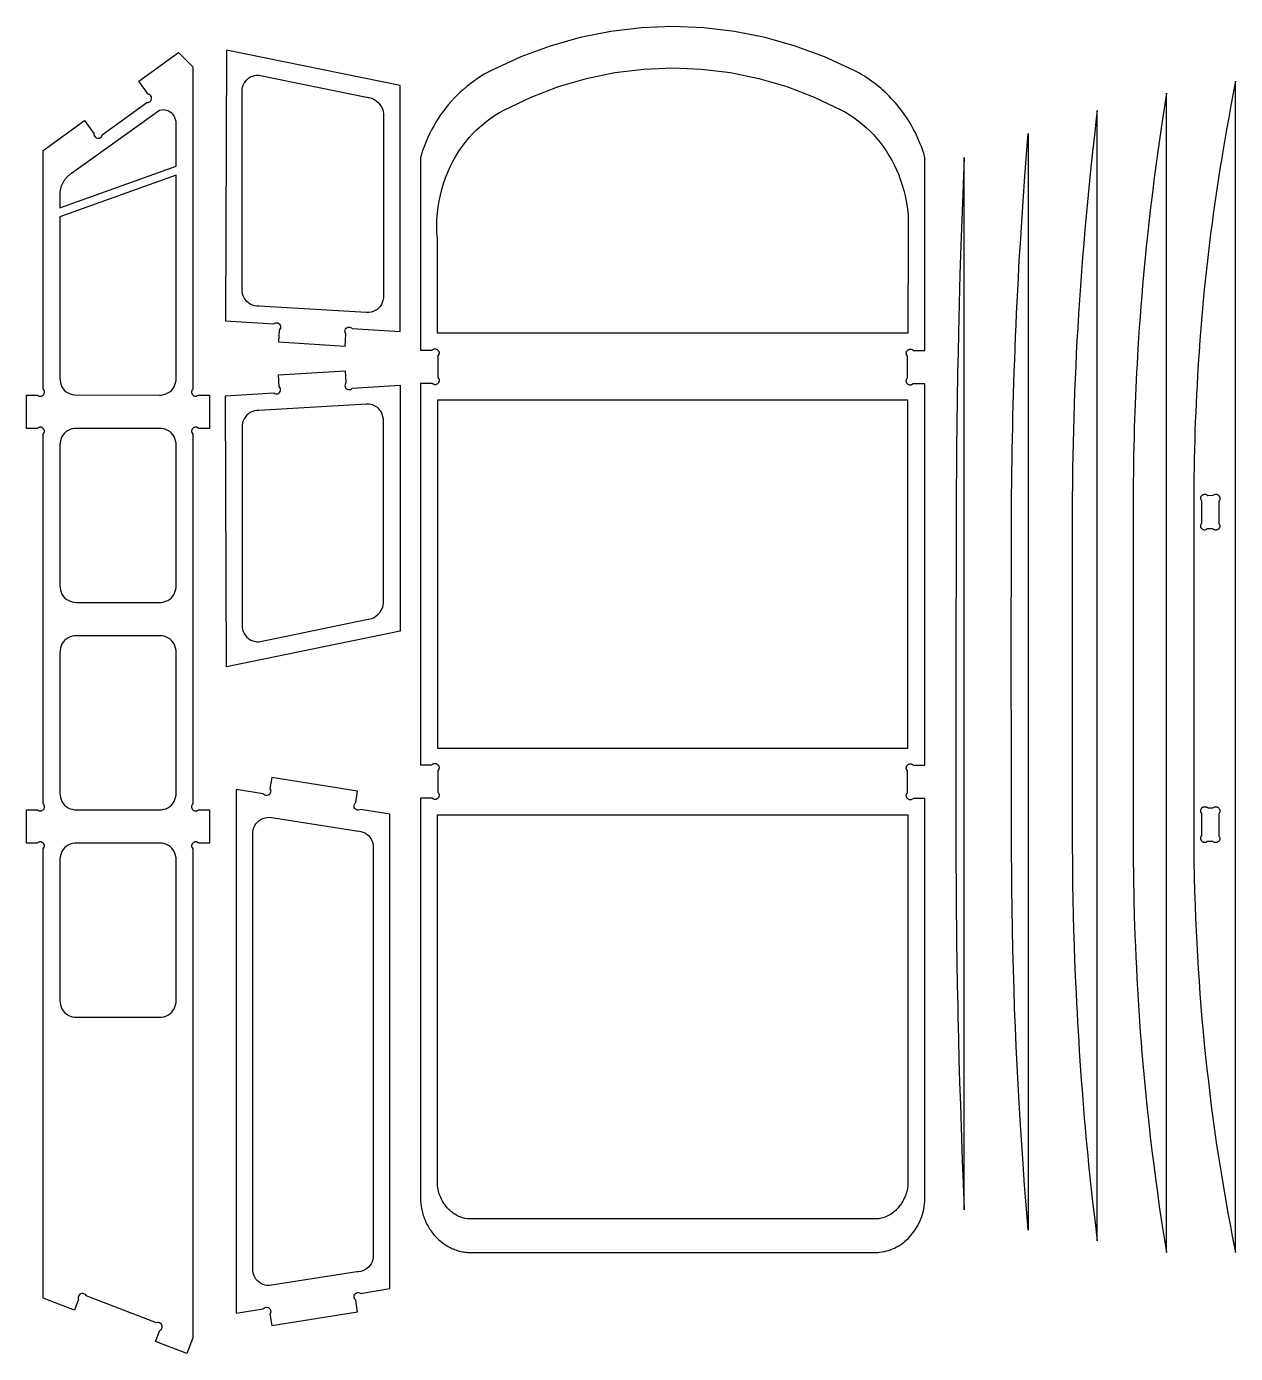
# Model space of a CAD drawing. Extents: x -690 to 337, y -358 to 474.
# Drawn here: x -501.3 to -284.8, y 229 to 466.5 of the extents above; entities that cross this region are included whole.
import ezdxf

# ---------------------------------------------------------------- set-up
doc = ezdxf.new("R2010")
doc.units = 0
doc.layers.add('SECTIONCUTEDGES', color=18, linetype='CONTINUOUS')

msp = doc.modelspace()

# ---------------------------------------------------------------- linework, layer by layer
at = {"layer": 'SECTIONCUTEDGES'}
for points in [[(-428.66, 250.66), (-428.49, 250.46), (-428.33, 250.25), (-428.15, 250.06), (-427.98, 249.86), (-427.79, 249.67), (-427.61, 249.49), (-427.42, 249.32), (-427.23, 249.15), (-427.03, 248.99), (-426.83, 248.83), (-426.62, 248.68), (-426.41, 248.53), (-426.2, 248.39), (-425.98, 248.25), (-425.76, 248.13), (-425.54, 248), (-425.31, 247.89), (-425.09, 247.78), (-424.87, 247.69), (-424.65, 247.6), (-424.42, 247.51), (-424.19, 247.44), (-423.96, 247.37), (-423.73, 247.31), (-423.49, 247.25), (-423.26, 247.2), (-423.02, 247.16), (-422.78, 247.12), (-422.54, 247.1), (-422.34, 247.08), (-348.86, 247.07), (-348.78, 247.08), (-348.55, 247.1), (-348.03, 247.17), (-347.66, 247.24), (-347.29, 247.33), (-346.93, 247.44), (-346.57, 247.56), (-346.22, 247.7), (-345.87, 247.85), (-345.53, 248.02), (-345.2, 248.2), (-344.88, 248.4), (-344.56, 248.61), (-344.2, 248.89), (-344.03, 249.02), (-343.42, 249.58), (-342.97, 250.07), (-342.55, 250.58), (-342.16, 251.12), (-341.8, 251.69), (-341.49, 252.27), (-341.21, 252.88), (-340.97, 253.5), (-340.78, 254.13), (-340.62, 254.78), (-340.51, 255.44), (-340.44, 256.1), (-340.44, 328.31), (-342.47, 328.31), (-342.51, 328.29), (-342.79, 328.14), (-342.89, 328.1), (-342.95, 328.09), (-342.99, 328.09), (-343.07, 328.09), (-343.14, 328.1), (-343.18, 328.11), (-343.26, 328.13), (-343.29, 328.15), (-343.36, 328.18), (-343.43, 328.22), (-343.49, 328.27), (-343.54, 328.32), (-343.59, 328.37), (-343.63, 328.43), (-343.66, 328.5), (-343.69, 328.56), (-343.72, 328.63), (-343.73, 328.71), (-343.74, 328.78), (-343.74, 328.85), (-343.74, 328.93), (-343.73, 329), (-343.7, 329.1), (-343.66, 329.2), (-343.63, 329.23), (-343.59, 329.3), (-343.54, 329.34), (-343.53, 329.36), (-343.53, 333.23), (-343.53, 333.26), (-343.7, 333.56), (-343.73, 333.64), (-343.74, 333.71), (-343.75, 333.79), (-343.74, 333.87), (-343.73, 333.92), (-343.72, 333.98), (-343.7, 334.03), (-343.68, 334.08), (-343.65, 334.13), (-343.62, 334.18), (-343.59, 334.22), (-343.53, 334.29), (-343.47, 334.34), (-343.4, 334.4), (-343.32, 334.44), (-343.29, 334.45), (-343.21, 334.48), (-343.13, 334.5), (-343.05, 334.51), (-343.01, 334.51), (-342.92, 334.51), (-342.88, 334.51), (-342.81, 334.49), (-342.77, 334.48), (-342.69, 334.45), (-342.62, 334.41), (-342.55, 334.37), (-342.51, 334.33), (-342.5, 334.31), (-342.47, 334.29), (-340.44, 334.29), (-340.44, 402.53), (-342.47, 402.53), (-342.5, 402.52), (-342.81, 402.35), (-342.85, 402.34), (-342.93, 402.32), (-343.03, 402.31), (-343.11, 402.32), (-343.14, 402.33), (-343.22, 402.34), (-343.29, 402.37), (-343.36, 402.41), (-343.4, 402.43), (-343.49, 402.49), (-343.53, 402.53), (-343.59, 402.6), (-343.63, 402.66), (-343.66, 402.72), (-343.69, 402.79), (-343.72, 402.86), (-343.73, 402.93), (-343.74, 403), (-343.74, 403.08), (-343.74, 403.15), (-343.72, 403.24), (-343.69, 403.35), (-343.62, 403.48), (-343.57, 403.55), (-343.53, 403.58), (-343.53, 403.59), (-343.53, 407.47), (-343.54, 407.49), (-343.7, 407.79), (-343.71, 407.81), (-343.73, 407.89), (-343.75, 407.96), (-343.75, 408.04), (-343.74, 408.1), (-343.73, 408.15), (-343.72, 408.2), (-343.7, 408.25), (-343.68, 408.31), (-343.65, 408.35), (-343.62, 408.4), (-343.59, 408.45), (-343.53, 408.52), (-343.47, 408.56), (-343.43, 408.6), (-343.36, 408.64), (-343.32, 408.66), (-343.25, 408.69), (-343.17, 408.72), (-343.09, 408.73), (-343.01, 408.74), (-342.92, 408.74), (-342.84, 408.72), (-342.77, 408.7), (-342.69, 408.68), (-342.62, 408.64), (-342.59, 408.62), (-342.51, 408.56), (-342.49, 408.53), (-342.48, 408.52), (-340.44, 408.52), (-340.44, 443.06), (-340.53, 443.53), (-340.61, 443.81), (-340.66, 443.95), (-340.79, 444.32), (-341.04, 444.99), (-341.29, 445.61), (-341.6, 446.34), (-341.92, 447.06), (-342.16, 447.56), (-342.42, 448.05), (-342.68, 448.54), (-342.95, 449.02), (-343.24, 449.49), (-343.53, 449.96), (-343.82, 450.4), (-344.12, 450.82), (-344.42, 451.25), (-344.73, 451.66), (-345.06, 452.07), (-345.39, 452.48), (-345.73, 452.87), (-346.08, 453.26), (-346.43, 453.64), (-346.79, 454.02), (-347.16, 454.38), (-347.54, 454.74), (-347.93, 455.09), (-348.32, 455.43), (-348.72, 455.76), (-349.13, 456.09), (-349.54, 456.4), (-349.96, 456.71), (-350.38, 457.01), (-350.81, 457.3), (-351.25, 457.58), (-351.69, 457.85), (-352.14, 458.12), (-352.6, 458.37), (-353.17, 458.67), (-358.36, 461.06), (-363.63, 463), (-369.01, 464.52), (-374.48, 465.61), (-380.01, 466.27), (-385.57, 466.49), (-391.13, 466.27), (-396.66, 465.61), (-402.13, 464.52), (-407.51, 463), (-412.78, 461.06), (-417.91, 458.7), (-419.3, 457.94), (-419.96, 457.54), (-420.6, 457.12), (-421.23, 456.68), (-421.84, 456.22), (-422.44, 455.74), (-423.03, 455.25), (-423.6, 454.73), (-424.15, 454.2), (-424.69, 453.66), (-425.21, 453.09), (-425.71, 452.51), (-426.2, 451.91), (-426.68, 451.29), (-427.13, 450.66), (-427.56, 450.01), (-427.98, 449.35), (-428.37, 448.68), (-428.74, 448), (-429.1, 447.3), (-429.43, 446.6), (-429.74, 445.89), (-430.02, 445.16), (-430.29, 444.43), (-430.36, 444.23), (-430.55, 443.63), (-430.68, 443.2), (-430.69, 443.13), (-430.7, 443.08), (-430.7, 408.59), (-428.67, 408.59), (-428.65, 408.6), (-428.63, 408.63), (-428.56, 408.69), (-428.52, 408.71), (-428.45, 408.74), (-428.37, 408.77), (-428.3, 408.79), (-428.22, 408.8), (-428.14, 408.81), (-428.05, 408.8), (-427.97, 408.79), (-427.89, 408.76), (-427.82, 408.73), (-427.75, 408.69), (-427.67, 408.63), (-427.62, 408.59), (-427.55, 408.51), (-427.52, 408.47), (-427.49, 408.42), (-427.47, 408.37), (-427.44, 408.32), (-427.43, 408.27), (-427.41, 408.22), (-427.4, 408.16), (-427.4, 408.11), (-427.39, 408.06), (-427.4, 407.98), (-427.42, 407.9), (-427.44, 407.86), (-427.61, 407.56), (-427.62, 407.53), (-427.62, 403.66), (-427.6, 403.64), (-427.57, 403.61), (-427.52, 403.55), (-427.5, 403.51), (-427.47, 403.45), (-427.44, 403.37), (-427.41, 403.29), (-427.4, 403.22), (-427.4, 403.15), (-427.4, 403.07), (-427.41, 403), (-427.42, 402.93), (-427.45, 402.86), (-427.48, 402.79), (-427.51, 402.73), (-427.56, 402.67), (-427.62, 402.6), (-427.66, 402.56), (-427.71, 402.52), (-427.78, 402.47), (-427.85, 402.44), (-427.92, 402.41), (-428, 402.39), (-428.07, 402.38), (-428.15, 402.38), (-428.21, 402.39), (-428.32, 402.41), (-428.34, 402.42), (-428.63, 402.58), (-428.68, 402.6), (-430.7, 402.6), (-430.7, 334.36), (-428.67, 334.36), (-428.65, 334.38), (-428.63, 334.4), (-428.56, 334.46), (-428.49, 334.5), (-428.41, 334.53), (-428.34, 334.56), (-428.26, 334.57), (-428.18, 334.58), (-428.09, 334.58), (-428.05, 334.58), (-427.97, 334.56), (-427.89, 334.54), (-427.86, 334.52), (-427.78, 334.48), (-427.71, 334.44), (-427.67, 334.41), (-427.62, 334.36), (-427.55, 334.29), (-427.52, 334.24), (-427.49, 334.2), (-427.47, 334.15), (-427.44, 334.1), (-427.43, 334.05), (-427.41, 333.99), (-427.4, 333.94), (-427.4, 333.88), (-427.4, 333.81), (-427.4, 333.78), (-427.41, 333.7), (-427.43, 333.66), (-427.47, 333.59), (-427.57, 333.41), (-427.61, 333.33), (-427.61, 333.31), (-427.62, 329.43), (-427.61, 329.42), (-427.59, 329.4), (-427.52, 329.33), (-427.46, 329.21), (-427.44, 329.17), (-427.41, 329.07), (-427.4, 328.99), (-427.4, 328.92), (-427.4, 328.85), (-427.41, 328.77), (-427.42, 328.7), (-427.45, 328.63), (-427.48, 328.57), (-427.51, 328.5), (-427.56, 328.44), (-427.62, 328.38), (-427.66, 328.34), (-427.71, 328.29), (-427.78, 328.25), (-427.81, 328.23), (-427.88, 328.2), (-427.92, 328.19), (-428, 328.17), (-428.04, 328.16), (-428.11, 328.16), (-428.15, 328.16), (-428.24, 328.16), (-428.32, 328.19), (-428.39, 328.22), (-428.64, 328.36), (-428.67, 328.37), (-430.7, 328.38), (-430.7, 256.1), (-430.69, 256.01), (-430.67, 255.78), (-430.61, 255.34), (-430.56, 254.98), (-430.5, 254.72), (-430.45, 254.46), (-430.38, 254.2), (-430.31, 253.95), (-430.23, 253.69), (-430.15, 253.44), (-430.06, 253.19), (-429.96, 252.95), (-429.86, 252.7), (-429.75, 252.46), (-429.63, 252.22), (-429.51, 251.99), (-429.38, 251.76), (-429.25, 251.53), (-429.11, 251.31), (-428.96, 251.09), (-428.81, 250.88)], [(-492.01, 238.88), (-491.95, 238.69), (-492.7, 236.74), (-498.28, 238.89), (-498.28, 319.27), (-498.27, 319.31), (-498.11, 319.6), (-498.09, 319.65), (-498.07, 319.72), (-498.06, 319.8), (-498.07, 319.9), (-498.08, 319.96), (-498.09, 320.01), (-498.11, 320.06), (-498.13, 320.11), (-498.16, 320.16), (-498.19, 320.21), (-498.22, 320.26), (-498.26, 320.3), (-498.29, 320.34), (-498.34, 320.37), (-498.41, 320.43), (-498.49, 320.47), (-498.52, 320.49), (-498.6, 320.52), (-498.68, 320.54), (-498.76, 320.55), (-498.8, 320.55), (-498.88, 320.55), (-498.92, 320.54), (-499, 320.52), (-499.04, 320.51), (-499.12, 320.48), (-499.19, 320.45), (-499.26, 320.4), (-499.3, 320.37), (-499.32, 320.34), (-499.34, 320.33), (-501.28, 320.33), (-501.28, 326.31), (-499.34, 326.31), (-499.31, 326.3), (-499.02, 326.14), (-498.94, 326.11), (-498.9, 326.1), (-498.82, 326.09), (-498.74, 326.1), (-498.66, 326.11), (-498.59, 326.13), (-498.52, 326.15), (-498.45, 326.19), (-498.41, 326.21), (-498.32, 326.27), (-498.28, 326.31), (-498.22, 326.38), (-498.18, 326.44), (-498.14, 326.5), (-498.12, 326.57), (-498.09, 326.64), (-498.08, 326.71), (-498.07, 326.79), (-498.06, 326.86), (-498.07, 326.93), (-498.1, 327.07), (-498.11, 327.11), (-498.14, 327.18), (-498.17, 327.24), (-498.2, 327.28), (-498.24, 327.33), (-498.27, 327.35), (-498.28, 327.37), (-498.28, 393.5), (-498.27, 393.53), (-498.12, 393.8), (-498.09, 393.87), (-498.08, 393.9), (-498.07, 393.97), (-498.06, 394.02), (-498.07, 394.13), (-498.08, 394.18), (-498.09, 394.24), (-498.11, 394.29), (-498.13, 394.34), (-498.16, 394.39), (-498.19, 394.44), (-498.22, 394.48), (-498.28, 394.55), (-498.34, 394.6), (-498.38, 394.63), (-498.45, 394.68), (-498.49, 394.7), (-498.56, 394.73), (-498.64, 394.75), (-498.72, 394.77), (-498.8, 394.77), (-498.88, 394.77), (-498.92, 394.77), (-499, 394.75), (-499.08, 394.73), (-499.12, 394.71), (-499.19, 394.67), (-499.22, 394.65), (-499.3, 394.59), (-499.32, 394.57), (-499.33, 394.56), (-501.28, 394.55), (-501.28, 400.54), (-499.34, 400.54), (-499.3, 400.53), (-499, 400.36), (-498.94, 400.34), (-498.88, 400.33), (-498.84, 400.32), (-498.74, 400.32), (-498.66, 400.33), (-498.59, 400.35), (-498.52, 400.38), (-498.48, 400.39), (-498.41, 400.43), (-498.32, 400.5), (-498.28, 400.54), (-498.22, 400.61), (-498.18, 400.67), (-498.14, 400.73), (-498.11, 400.8), (-498.09, 400.87), (-498.08, 400.94), (-498.07, 401.01), (-498.06, 401.08), (-498.07, 401.16), (-498.08, 401.23), (-498.14, 401.39), (-498.17, 401.47), (-498.21, 401.52), (-498.27, 401.57), (-498.28, 401.59), (-498.28, 444.3), (-490.87, 449.67), (-489.2, 447.36), (-489.2, 447.16), (-489.16, 446.97), (-489.06, 446.8), (-488.93, 446.66), (-488.76, 446.56), (-488.58, 446.5), (-488.38, 446.5), (-488.19, 446.54), (-488.02, 446.64), (-487.88, 446.77), (-487.77, 446.94), (-487.72, 447.12), (-479.74, 452.91), (-479.54, 452.9), (-479.35, 452.95), (-479.18, 453.04), (-479.04, 453.18), (-478.93, 453.34), (-478.88, 453.53), (-478.87, 453.73), (-478.92, 453.92), (-479.01, 454.09), (-479.14, 454.23), (-479.31, 454.33), (-479.5, 454.39), (-481.18, 456.71), (-474.08, 461.86), (-471.51, 459.29), (-471.51, 401.6), (-471.52, 401.58), (-471.55, 401.55), (-471.58, 401.51), (-471.62, 401.45), (-471.67, 401.35), (-471.7, 401.25), (-471.72, 401.16), (-471.72, 401.08), (-471.72, 401.01), (-471.71, 400.94), (-471.7, 400.87), (-471.67, 400.8), (-471.64, 400.73), (-471.61, 400.67), (-471.57, 400.61), (-471.52, 400.55), (-471.47, 400.5), (-471.38, 400.43), (-471.31, 400.39), (-471.24, 400.36), (-471.16, 400.34), (-471.12, 400.33), (-471.05, 400.32), (-470.97, 400.32), (-470.91, 400.33), (-470.83, 400.34), (-470.75, 400.38), (-470.49, 400.52), (-470.46, 400.53), (-468.51, 400.54), (-468.51, 394.55), (-470.46, 394.56), (-470.48, 394.57), (-470.5, 394.6), (-470.57, 394.65), (-470.6, 394.67), (-470.67, 394.71), (-470.75, 394.74), (-470.79, 394.75), (-470.86, 394.77), (-470.94, 394.77), (-470.99, 394.77), (-471.07, 394.77), (-471.11, 394.76), (-471.19, 394.74), (-471.27, 394.71), (-471.3, 394.7), (-471.38, 394.66), (-471.45, 394.6), (-471.51, 394.55), (-471.57, 394.48), (-471.6, 394.44), (-471.63, 394.39), (-471.66, 394.34), (-471.68, 394.29), (-471.69, 394.24), (-471.71, 394.18), (-471.72, 394.13), (-471.73, 394.05), (-471.72, 393.97), (-471.72, 393.95), (-471.7, 393.87), (-471.67, 393.8), (-471.51, 393.52), (-471.51, 393.5), (-471.51, 327.37), (-471.51, 327.36), (-471.58, 327.29), (-471.62, 327.22), (-471.64, 327.18), (-471.7, 327.05), (-471.72, 326.93), (-471.72, 326.86), (-471.72, 326.79), (-471.71, 326.71), (-471.7, 326.64), (-471.67, 326.57), (-471.64, 326.5), (-471.61, 326.44), (-471.57, 326.38), (-471.51, 326.31), (-471.47, 326.27), (-471.41, 326.23), (-471.34, 326.19), (-471.27, 326.15), (-471.24, 326.14), (-471.16, 326.12), (-471.09, 326.1), (-471.01, 326.09), (-470.91, 326.1), (-470.85, 326.11), (-470.77, 326.14), (-470.49, 326.3), (-470.47, 326.31), (-468.51, 326.31), (-468.51, 320.33), (-470.45, 320.33), (-470.47, 320.34), (-470.5, 320.38), (-470.57, 320.43), (-470.64, 320.47), (-470.71, 320.5), (-470.79, 320.52), (-470.86, 320.54), (-470.94, 320.55), (-470.99, 320.55), (-471.07, 320.54), (-471.11, 320.54), (-471.19, 320.52), (-471.27, 320.49), (-471.34, 320.45), (-471.41, 320.41), (-471.45, 320.37), (-471.51, 320.33), (-471.57, 320.26), (-471.6, 320.21), (-471.63, 320.16), (-471.66, 320.11), (-471.68, 320.06), (-471.7, 320.01), (-471.71, 319.96), (-471.72, 319.9), (-471.73, 319.8), (-471.72, 319.75), (-471.71, 319.7), (-471.69, 319.62), (-471.52, 319.3), (-471.51, 319.28), (-471.51, 231.78), (-472.58, 228.99), (-478.16, 231.14), (-477.41, 233.09), (-477.25, 233.19), (-477.11, 233.33), (-477.02, 233.5), (-476.97, 233.69), (-476.98, 233.89), (-477.03, 234.08), (-477.13, 234.24), (-477.28, 234.38), (-477.45, 234.47), (-477.64, 234.52), (-477.83, 234.51), (-478.02, 234.46), (-490.58, 239.3), (-490.68, 239.46), (-490.83, 239.6), (-491, 239.69), (-491.19, 239.74), (-491.38, 239.73), (-491.57, 239.68), (-491.74, 239.58), (-491.87, 239.43), (-491.97, 239.26), (-492.01, 239.07)], [(-465.65, 413.8), (-457.02, 413.28), (-456.86, 413.39), (-456.67, 413.46), (-456.48, 413.47), (-456.29, 413.43), (-456.11, 413.35), (-455.96, 413.22), (-455.85, 413.06), (-455.79, 412.87), (-455.77, 412.68), (-455.81, 412.49), (-455.9, 412.31), (-456.03, 412.16), (-456.15, 410.03), (-444.2, 409.31), (-444.07, 411.44), (-444.18, 411.61), (-444.24, 411.79), (-444.26, 411.99), (-444.22, 412.18), (-444.14, 412.35), (-444.01, 412.5), (-443.85, 412.61), (-443.66, 412.67), (-443.47, 412.69), (-443.27, 412.65), (-443.1, 412.57), (-442.95, 412.44), (-434.39, 411.92), (-434.39, 455.93), (-465.45, 462.29)], [(-427.7, 411.58), (-427.7, 428.32), (-427.71, 428.54), (-427.72, 428.97), (-427.78, 429.83), (-427.8, 430.26), (-427.8, 430.8), (-427.78, 431.83), (-427.69, 433.07), (-427.56, 434.15), (-427.39, 435.22), (-427.17, 436.28), (-426.9, 437.33), (-426.59, 438.37), (-426.24, 439.39), (-425.84, 440.4), (-425.4, 441.39), (-424.91, 442.36), (-424.38, 443.31), (-423.85, 444.17), (-423.28, 445.01), (-422.67, 445.82), (-422.02, 446.6), (-421.34, 447.34), (-420.63, 448.06), (-419.88, 448.74), (-419.1, 449.39), (-418.29, 450), (-417.45, 450.57), (-416.59, 451.1), (-415.7, 451.59), (-410.92, 453.86), (-406.02, 455.73), (-401, 457.2), (-395.9, 458.25), (-390.75, 458.88), (-385.57, 459.09), (-380.39, 458.88), (-375.24, 458.25), (-370.14, 457.2), (-365.13, 455.73), (-360.22, 453.86), (-355.44, 451.59), (-354.63, 451.14), (-353.85, 450.67), (-353.08, 450.16), (-352.34, 449.62), (-351.62, 449.04), (-350.93, 448.44), (-350.26, 447.81), (-349.62, 447.15), (-349.01, 446.46), (-348.43, 445.75), (-347.88, 445.02), (-347.36, 444.26), (-346.84, 443.43), (-346.35, 442.58), (-345.9, 441.71), (-345.48, 440.82), (-345.1, 439.92), (-344.76, 439.01), (-344.45, 438.08), (-344.18, 437.14), (-343.94, 436.19), (-343.75, 435.23), (-343.59, 434.26), (-343.52, 433.74), (-343.47, 433.29), (-343.43, 432.85), (-343.41, 432.5), (-343.39, 432.01), (-343.38, 431.18), (-343.43, 428.95), (-343.44, 411.58)], [(-462.3, 417.91), (-462.47, 418.27), (-462.59, 418.64), (-462.65, 419.04), (-462.66, 454.88), (-462.65, 455.21), (-462.59, 455.61), (-462.47, 455.99), (-462.3, 456.35), (-462.09, 456.68), (-461.83, 456.98), (-461.53, 457.24), (-461.2, 457.46), (-460.84, 457.63), (-460.46, 457.74), (-460.07, 457.81), (-459.67, 457.81), (-440.37, 453.86), (-440.27, 453.84), (-440.03, 453.81), (-439.94, 453.79), (-439.47, 453.65), (-439.05, 453.46), (-438.66, 453.21), (-438.32, 452.91), (-438.01, 452.56), (-437.76, 452.18), (-437.56, 451.76), (-437.42, 451.32), (-437.34, 450.87), (-437.33, 450.41), (-437.33, 450.33), (-437.37, 450.02), (-437.38, 418.1), (-437.38, 417.92), (-437.45, 417.48), (-437.57, 417.1), (-437.74, 416.75), (-437.95, 416.41), (-438.21, 416.12), (-438.51, 415.86), (-438.84, 415.64), (-439.2, 415.47), (-439.58, 415.35), (-439.97, 415.29), (-440.37, 415.28), (-459.67, 416.44), (-460.02, 416.45), (-460.46, 416.52), (-460.84, 416.63), (-461.2, 416.8), (-461.53, 417.02), (-461.83, 417.28), (-462.09, 417.58)], [(-284.79, 247.07), (-284.79, 456.7), (-285.2, 454.54), (-285.6, 452.38), (-285.99, 450.22), (-286.38, 448.06), (-286.75, 445.9), (-287.12, 443.74), (-287.32, 442.55), (-287.51, 441.35), (-287.71, 440.16), (-287.89, 438.97), (-288.08, 437.77), (-288.25, 436.57), (-288.43, 435.38), (-288.6, 434.18), (-288.77, 432.99), (-288.93, 431.79), (-289.09, 430.59), (-289.24, 429.39), (-289.51, 427.28), (-289.76, 425.17), (-290, 423.06), (-290.22, 420.95), (-290.43, 418.84), (-290.64, 416.72), (-290.83, 414.6), (-291, 412.49), (-291.17, 410.37), (-291.32, 408.25), (-291.46, 406.13), (-291.59, 404.01), (-291.68, 402.36), (-291.76, 400.71), (-291.84, 399.05), (-291.91, 397.4), (-291.98, 395.75), (-292.04, 394.09), (-292.09, 392.44), (-292.13, 390.79), (-292.17, 389.13), (-292.2, 387.48), (-292.23, 385.83), (-292.26, 382.57), (-292.26, 320.32), (-292.23, 317.75), (-292.23, 317.1), (-292.17, 314.24), (-292.11, 311.71), (-292.03, 309.17), (-291.94, 306.91), (-291.84, 304.65), (-291.73, 302.39), (-291.61, 300.12), (-291.47, 297.86), (-291.32, 295.6), (-291.15, 293.34), (-290.98, 291.09), (-290.79, 288.83), (-290.58, 286.57), (-290.37, 284.32), (-290.14, 282.07), (-289.9, 279.87), (-289.65, 277.68), (-289.39, 275.49), (-289.12, 273.31), (-288.83, 271.12), (-288.53, 268.94), (-288.22, 266.75), (-287.89, 264.57), (-287.55, 262.39), (-287.2, 260.22), (-286.83, 258.04), (-286.15, 254.16), (-285.7, 251.78), (-285.36, 249.99)], [(-297.16, 247.07), (-297.16, 454.59), (-297.64, 451.46), (-298.1, 448.32), (-298.4, 446.23), (-298.69, 444.13), (-299.1, 441.16), (-299.33, 439.39), (-299.66, 436.73), (-299.99, 434.08), (-300.29, 431.42), (-300.5, 429.54), (-300.7, 427.67), (-300.89, 425.79), (-301.07, 423.91), (-301.25, 422.03), (-301.42, 420.15), (-301.58, 418.27), (-301.73, 416.39), (-301.87, 414.51), (-302.01, 412.63), (-302.13, 410.74), (-302.25, 408.86), (-302.34, 407.45), (-302.42, 406.04), (-302.49, 404.62), (-302.57, 403.21), (-302.63, 401.8), (-302.7, 400.39), (-302.76, 398.97), (-302.81, 397.56), (-302.86, 396.15), (-302.91, 394.73), (-302.95, 393.32), (-303.01, 390.95), (-303.03, 389.98), (-303.08, 387.1), (-303.12, 384.49), (-303.14, 382.03), (-303.14, 381.21), (-303.14, 319.91), (-303.13, 317.95), (-303.08, 314.05), (-303, 310.57), (-302.91, 307.09), (-302.86, 305.7), (-302.79, 303.78), (-302.72, 301.87), (-302.63, 299.96), (-302.54, 298.04), (-302.44, 296.13), (-302.33, 294.22), (-302.22, 292.31), (-302.1, 290.4), (-301.97, 288.48), (-301.83, 286.57), (-301.68, 284.66), (-301.53, 282.76), (-301.32, 280.25), (-301.09, 277.75), (-300.85, 275.25), (-300.6, 272.75), (-300.33, 270.25), (-300.05, 267.76), (-299.75, 265.26), (-299.44, 262.77), (-299.12, 260.28), (-298.78, 257.79), (-298.43, 255.3), (-297.92, 251.86), (-297.69, 250.42)], [(-495.29, 434.02), (-474.5, 441.47), (-474.5, 449.36), (-474.5, 449.49), (-474.57, 449.86), (-474.69, 450.18), (-474.85, 450.47), (-475.04, 450.74), (-475.28, 450.99), (-475.55, 451.19), (-475.84, 451.35), (-476.16, 451.47), (-476.48, 451.55), (-476.82, 451.58), (-477.16, 451.55), (-477.49, 451.48), (-493.23, 440.2), (-493.44, 440.05), (-493.59, 439.94), (-493.7, 439.85), (-493.81, 439.76), (-493.91, 439.66), (-494.02, 439.56), (-494.11, 439.46), (-494.21, 439.35), (-494.3, 439.25), (-494.39, 439.13), (-494.47, 439.02), (-494.55, 438.9), (-494.63, 438.78), (-494.7, 438.66), (-494.77, 438.54), (-494.84, 438.41), (-494.9, 438.28), (-494.96, 438.15), (-495.01, 438.02), (-495.06, 437.89), (-495.11, 437.75), (-495.15, 437.62), (-495.18, 437.48), (-495.21, 437.34), (-495.24, 437.2), (-495.27, 437), (-495.29, 436.9)], [(-309.53, 249.12), (-309.53, 451.46), (-309.71, 449.98), (-310.05, 447.02), (-310.38, 444.06), (-310.67, 441.34), (-310.93, 438.85), (-311.17, 436.36), (-311.41, 433.87), (-311.64, 431.38), (-311.75, 430.14), (-311.96, 427.64), (-312.17, 425.13), (-312.36, 422.62), (-312.55, 420.1), (-312.72, 417.59), (-312.89, 415.07), (-313.04, 412.56), (-313.17, 410.27), (-313.29, 407.99), (-313.4, 405.7), (-313.5, 403.41), (-313.59, 401.12), (-313.68, 398.84), (-313.75, 396.55), (-313.82, 394.26), (-313.87, 391.97), (-313.92, 389.68), (-313.96, 387.39), (-313.99, 384.65), (-314.01, 381.97), (-314.02, 379.91), (-314.02, 320.13), (-314, 316.55), (-313.95, 312.98), (-313.9, 310.18), (-313.84, 307.45), (-313.77, 304.73), (-313.68, 302), (-313.59, 299.27), (-313.48, 296.55), (-313.34, 293.45), (-313.25, 291.72), (-313.16, 289.99), (-313.07, 288.26), (-312.97, 286.53), (-312.87, 284.8), (-312.76, 283.07), (-312.64, 281.35), (-312.52, 279.62), (-312.4, 277.89), (-312.27, 276.16), (-312.13, 274.43), (-312, 272.77), (-311.86, 271.1), (-311.71, 269.44), (-311.56, 267.77), (-311.41, 266.11), (-311.25, 264.44), (-311.08, 262.78), (-310.91, 261.12), (-310.74, 259.45), (-310.56, 257.79), (-310.37, 256.13), (-309.94, 252.46)], [(-322.77, 261.94), (-322.82, 262.99), (-322.94, 264.71), (-323.17, 268.15), (-323.35, 270.82), (-323.53, 273.89), (-323.72, 277.13), (-323.9, 280.53), (-324.06, 283.93), (-324.21, 287.33), (-324.34, 290.74), (-324.45, 294.14), (-324.56, 297.66), (-324.65, 301.31), (-324.73, 304.95), (-324.79, 308.6), (-324.83, 312.24), (-324.86, 315.89), (-324.87, 317.71), (-324.91, 335.52), (-324.93, 352.85), (-324.9, 375.85), (-324.9, 378.32), (-324.88, 380.79), (-324.87, 382.79), (-324.85, 384.78), (-324.83, 386.78), (-324.8, 388.78), (-324.77, 390.78), (-324.73, 392.78), (-324.68, 394.78), (-324.64, 396.78), (-324.58, 398.77), (-324.53, 400.77), (-324.47, 402.77), (-324.4, 404.77), (-324.32, 406.85), (-324.24, 408.92), (-324.16, 411), (-324.07, 413.07), (-323.98, 415.15), (-323.88, 417.23), (-323.78, 419.3), (-323.67, 421.38), (-323.56, 423.45), (-323.44, 425.52), (-323.31, 427.6), (-323.13, 430.59), (-322.83, 435.15), (-322.5, 439.7), (-322.09, 445.12), (-321.91, 447.37), (-321.91, 251.06), (-322.1, 253.42), (-322.33, 256.25), (-322.55, 259.09)], [(-333.72, 263.51), (-333.56, 259.5), (-333.36, 254.69), (-333.36, 443.06), (-333.63, 436.46), (-333.8, 431.9), (-333.96, 427.33), (-334.12, 422.09), (-334.27, 416.85), (-334.39, 411.6), (-334.47, 408.11), (-334.54, 404.61), (-334.63, 399.36), (-334.68, 395.87), (-334.74, 390.62), (-334.77, 387.12), (-334.79, 384.06), (-334.81, 380.11), (-334.86, 348.18), (-334.85, 318.87), (-334.84, 316.28), (-334.83, 313.69), (-334.81, 311.1), (-334.79, 308.51), (-334.75, 304.63), (-334.72, 302.7), (-334.67, 298.85), (-334.6, 295), (-334.53, 291.15), (-334.49, 289.23), (-334.4, 285.38), (-334.3, 281.53), (-334.19, 277.52), (-334.06, 273.52), (-333.93, 269.51), (-333.86, 267.51)], [(-495.1, 402.36), (-494.93, 402), (-494.71, 401.67), (-494.45, 401.37), (-494.16, 401.11), (-493.82, 400.9), (-493.47, 400.73), (-493.09, 400.61), (-492.69, 400.55), (-477.49, 400.54), (-477.15, 400.54), (-476.7, 400.61), (-476.32, 400.73), (-475.96, 400.9), (-475.63, 401.11), (-475.33, 401.37), (-475.07, 401.67), (-474.86, 402), (-474.69, 402.36), (-474.57, 402.74), (-474.51, 403.13), (-474.5, 403.53), (-474.5, 439.88), (-495.29, 432.43), (-495.29, 403.47), (-495.28, 403.18), (-495.22, 402.74)], [(-465.45, 351.91), (-465.65, 400.4), (-457.02, 400.91), (-456.86, 400.81), (-456.67, 400.74), (-456.48, 400.73), (-456.29, 400.76), (-456.11, 400.85), (-455.96, 400.98), (-455.85, 401.14), (-455.79, 401.33), (-455.77, 401.52), (-455.81, 401.71), (-455.9, 401.89), (-456.03, 402.04), (-456.15, 404.17), (-444.2, 404.88), (-444.07, 402.76), (-444.18, 402.59), (-444.24, 402.41), (-444.26, 402.21), (-444.22, 402.02), (-444.14, 401.85), (-444.01, 401.7), (-443.85, 401.59), (-443.66, 401.53), (-443.47, 401.51), (-443.27, 401.55), (-443.1, 401.63), (-442.95, 401.76), (-434.39, 402.28), (-434.39, 358.27)], [(-427.7, 337.35), (-343.44, 337.35), (-343.44, 399.61), (-427.7, 399.61)], [(-462.3, 357.85), (-462.09, 357.52), (-461.83, 357.22), (-461.53, 356.96), (-461.2, 356.74), (-460.84, 356.57), (-460.46, 356.46), (-460.07, 356.39), (-459.67, 356.39), (-440.37, 360.34), (-439.99, 360.4), (-439.47, 360.55), (-439.05, 360.74), (-438.66, 360.99), (-438.32, 361.29), (-438.01, 361.64), (-437.76, 362.02), (-437.56, 362.44), (-437.42, 362.88), (-437.34, 363.33), (-437.33, 363.79), (-437.34, 363.89), (-437.38, 364.25), (-437.38, 395.93), (-437.38, 396.27), (-437.45, 396.72), (-437.57, 397.1), (-437.74, 397.45), (-437.95, 397.79), (-438.21, 398.08), (-438.51, 398.34), (-438.84, 398.56), (-439.2, 398.73), (-439.58, 398.85), (-439.97, 398.91), (-440.37, 398.92), (-459.69, 397.76), (-459.99, 397.75), (-460.46, 397.68), (-460.84, 397.57), (-461.2, 397.4), (-461.53, 397.18), (-461.83, 396.92), (-462.09, 396.62), (-462.3, 396.29), (-462.47, 395.93), (-462.59, 395.56), (-462.65, 395.16), (-462.66, 395.05), (-462.66, 359.32), (-462.65, 358.99), (-462.59, 358.59), (-462.47, 358.21)], [(-495.22, 365.63), (-495.1, 365.25), (-494.93, 364.89), (-494.71, 364.56), (-494.45, 364.26), (-494.16, 364), (-493.82, 363.79), (-493.47, 363.62), (-493.09, 363.5), (-492.7, 363.44), (-492.3, 363.43), (-477.49, 363.43), (-477.14, 363.43), (-476.7, 363.5), (-476.32, 363.62), (-475.96, 363.78), (-475.63, 364), (-475.33, 364.26), (-475.07, 364.56), (-474.86, 364.89), (-474.69, 365.25), (-474.57, 365.63), (-474.51, 366.02), (-474.5, 391.57), (-474.5, 391.92), (-474.57, 392.35), (-474.69, 392.73), (-474.86, 393.09), (-475.07, 393.42), (-475.33, 393.72), (-475.63, 393.98), (-475.96, 394.2), (-476.32, 394.36), (-476.7, 394.48), (-477.09, 394.55), (-477.26, 394.55), (-492.3, 394.55), (-492.7, 394.54), (-493.09, 394.48), (-493.47, 394.36), (-493.82, 394.19), (-494.16, 393.98), (-494.45, 393.72), (-494.71, 393.42), (-494.93, 393.09), (-495.1, 392.73), (-495.22, 392.35), (-495.28, 391.96), (-495.29, 391.59), (-495.29, 366.41), (-495.28, 366.07)], [(-290.92, 376.74), (-290.95, 376.79), (-290.97, 376.85), (-290.99, 376.9), (-291, 376.96), (-291.01, 377.01), (-291.02, 377.07), (-291.02, 377.17), (-291.01, 377.25), (-290.99, 377.33), (-290.96, 377.41), (-290.92, 377.49), (-290.87, 377.56), (-290.8, 377.63), (-290.8, 377.64), (-290.81, 381.56), (-290.97, 381.88), (-291, 381.94), (-291.01, 382.01), (-291.01, 382.08), (-291.01, 382.15), (-291, 382.22), (-290.98, 382.29), (-290.95, 382.35), (-290.92, 382.42), (-290.88, 382.48), (-290.84, 382.53), (-290.79, 382.58), (-290.73, 382.63), (-290.67, 382.67), (-290.61, 382.71), (-290.55, 382.74), (-290.48, 382.76), (-290.38, 382.78), (-290.27, 382.79), (-290.16, 382.78), (-290.05, 382.76), (-289.91, 382.7), (-289.74, 382.57), (-288.82, 382.59), (-288.5, 382.75), (-288.43, 382.77), (-288.36, 382.79), (-288.29, 382.79), (-288.23, 382.79), (-288.16, 382.77), (-288.09, 382.75), (-288.02, 382.73), (-287.96, 382.69), (-287.9, 382.66), (-287.85, 382.61), (-287.79, 382.56), (-287.75, 382.51), (-287.71, 382.45), (-287.67, 382.39), (-287.64, 382.32), (-287.62, 382.26), (-287.59, 382.15), (-287.59, 382.04), (-287.59, 381.93), (-287.62, 381.82), (-287.67, 381.69), (-287.8, 381.51), (-287.79, 377.6), (-287.63, 377.31), (-287.6, 377.24), (-287.59, 377.16), (-287.58, 377.09), (-287.59, 377.01), (-287.6, 376.95), (-287.61, 376.9), (-287.63, 376.85), (-287.65, 376.8), (-287.68, 376.75), (-287.71, 376.7), (-287.74, 376.65), (-287.78, 376.61), (-287.82, 376.57), (-287.86, 376.54), (-287.93, 376.48), (-288.01, 376.44), (-288.08, 376.41), (-288.16, 376.38), (-288.24, 376.37), (-288.32, 376.36), (-288.37, 376.36), (-288.45, 376.37), (-288.52, 376.39), (-288.6, 376.41), (-288.67, 376.44), (-288.74, 376.48), (-288.86, 376.58), (-289.78, 376.57), (-290.09, 376.41), (-290.17, 376.38), (-290.26, 376.37), (-290.34, 376.37), (-290.37, 376.37), (-290.47, 376.39), (-290.56, 376.42), (-290.65, 376.47), (-290.73, 376.53), (-290.78, 376.56), (-290.82, 376.6), (-290.85, 376.65), (-290.89, 376.69)], [(-494.93, 327.78), (-494.71, 327.45), (-494.46, 327.15), (-494.16, 326.89), (-493.82, 326.67), (-493.47, 326.5), (-493.09, 326.39), (-492.7, 326.32), (-492.58, 326.32), (-477.49, 326.31), (-477.12, 326.32), (-476.7, 326.39), (-476.32, 326.5), (-475.96, 326.67), (-475.63, 326.89), (-475.33, 327.15), (-475.07, 327.45), (-474.86, 327.78), (-474.69, 328.14), (-474.57, 328.51), (-474.51, 328.91), (-474.5, 354.45), (-474.51, 354.84), (-474.57, 355.24), (-474.69, 355.62), (-474.86, 355.98), (-475.07, 356.31), (-475.33, 356.61), (-475.63, 356.87), (-475.96, 357.08), (-476.32, 357.25), (-476.7, 357.37), (-477.1, 357.43), (-477.2, 357.44), (-492.3, 357.44), (-492.67, 357.43), (-493.09, 357.37), (-493.47, 357.25), (-493.82, 357.08), (-494.16, 356.86), (-494.45, 356.61), (-494.71, 356.31), (-494.93, 355.98), (-495.1, 355.62), (-495.22, 355.24), (-495.28, 354.83), (-495.29, 354.48), (-495.29, 329.3), (-495.28, 328.92), (-495.22, 328.51), (-495.1, 328.14)], [(-463.76, 236.19), (-458.91, 236.96), (-458.77, 237.1), (-458.6, 237.21), (-458.42, 237.26), (-458.22, 237.27), (-458.03, 237.22), (-457.86, 237.13), (-457.72, 236.99), (-457.62, 236.83), (-457.56, 236.64), (-457.55, 236.44), (-457.6, 236.25), (-457.69, 236.08), (-457.36, 234.02), (-441.99, 236.46), (-442.32, 238.53), (-442.46, 238.67), (-442.57, 238.83), (-442.62, 239.02), (-442.63, 239.21), (-442.58, 239.4), (-442.49, 239.58), (-442.36, 239.72), (-442.19, 239.82), (-442, 239.88), (-441.81, 239.88), (-441.62, 239.84), (-441.45, 239.74), (-436.22, 240.61), (-436.22, 325.5), (-441.45, 326.37), (-441.62, 326.27), (-441.81, 326.23), (-442, 326.23), (-442.19, 326.29), (-442.36, 326.39), (-442.49, 326.53), (-442.58, 326.71), (-442.63, 326.9), (-442.62, 327.09), (-442.57, 327.28), (-442.46, 327.44), (-442.32, 327.58), (-441.99, 329.65), (-457.36, 332.09), (-457.69, 330.03), (-457.6, 329.86), (-457.55, 329.67), (-457.56, 329.47), (-457.62, 329.28), (-457.72, 329.12), (-457.86, 328.98), (-458.03, 328.89), (-458.22, 328.84), (-458.42, 328.85), (-458.6, 328.9), (-458.77, 329.01), (-458.91, 329.15), (-463.76, 329.92)], [(-426.7, 256.12), (-426.84, 256.36), (-426.98, 256.62), (-427.1, 256.88), (-427.16, 257.01), (-427.26, 257.28), (-427.36, 257.55), (-427.44, 257.83), (-427.52, 258.11), (-427.58, 258.39), (-427.63, 258.67), (-427.67, 258.96), (-427.7, 259.28), (-427.7, 325.38), (-343.44, 325.38), (-343.44, 259.31), (-343.48, 258.85), (-343.52, 258.64), (-343.55, 258.43), (-343.6, 258.23), (-343.64, 258.02), (-343.7, 257.82), (-343.76, 257.62), (-343.83, 257.42), (-343.9, 257.22), (-343.98, 257.03), (-344.06, 256.83), (-344.15, 256.64), (-344.25, 256.46), (-344.35, 256.27), (-344.45, 256.09), (-344.57, 255.91), (-344.68, 255.73), (-344.8, 255.56), (-344.93, 255.39), (-345.06, 255.22), (-345.2, 255.06), (-345.34, 254.91), (-345.49, 254.75), (-345.63, 254.6), (-345.79, 254.46), (-346, 254.28), (-346.22, 254.11), (-346.44, 253.95), (-346.68, 253.8), (-346.92, 253.67), (-347.17, 253.55), (-347.42, 253.44), (-347.68, 253.34), (-347.95, 253.26), (-348.22, 253.19), (-348.49, 253.13), (-348.63, 253.11), (-348.79, 253.09), (-348.98, 253.07), (-422.08, 253.06), (-422.34, 253.08), (-422.79, 253.16), (-423.19, 253.26), (-423.43, 253.34), (-423.65, 253.42), (-423.88, 253.52), (-424.1, 253.63), (-424.31, 253.74), (-424.57, 253.9), (-424.73, 254), (-424.87, 254.11), (-425.02, 254.21), (-425.16, 254.33), (-425.3, 254.44), (-425.44, 254.56), (-425.57, 254.69), (-425.7, 254.81), (-425.82, 254.95), (-425.95, 255.08), (-426.11, 255.27), (-426.39, 255.65), (-426.47, 255.76)], [(-290.9, 320.78), (-290.94, 320.84), (-290.96, 320.9), (-291, 321), (-291.01, 321.08), (-291.02, 321.16), (-291.01, 321.25), (-291, 321.33), (-290.98, 321.4), (-290.93, 321.54), (-290.8, 321.7), (-290.81, 325.62), (-290.97, 325.91), (-291, 325.98), (-291.01, 326.05), (-291.02, 326.13), (-291.01, 326.21), (-291, 326.27), (-290.99, 326.32), (-290.97, 326.37), (-290.95, 326.42), (-290.92, 326.47), (-290.89, 326.52), (-290.86, 326.56), (-290.82, 326.6), (-290.79, 326.64), (-290.74, 326.68), (-290.67, 326.74), (-290.59, 326.78), (-290.52, 326.81), (-290.44, 326.83), (-290.36, 326.85), (-290.28, 326.86), (-290.2, 326.85), (-290.12, 326.84), (-290.04, 326.82), (-289.96, 326.79), (-289.89, 326.76), (-289.82, 326.71), (-289.74, 326.63), (-288.86, 326.64), (-288.51, 326.82), (-288.44, 326.84), (-288.36, 326.86), (-288.28, 326.85), (-288.23, 326.85), (-288.17, 326.84), (-288.12, 326.82), (-288.07, 326.81), (-288.02, 326.78), (-287.97, 326.76), (-287.92, 326.73), (-287.88, 326.7), (-287.83, 326.66), (-287.79, 326.62), (-287.76, 326.58), (-287.7, 326.5), (-287.66, 326.43), (-287.63, 326.36), (-287.62, 326.32), (-287.6, 326.24), (-287.59, 326.16), (-287.58, 326.07), (-287.59, 325.99), (-287.61, 325.91), (-287.63, 325.84), (-287.66, 325.76), (-287.71, 325.7), (-287.8, 325.58), (-287.79, 321.66), (-287.63, 321.37), (-287.6, 321.3), (-287.59, 321.23), (-287.58, 321.15), (-287.59, 321.07), (-287.6, 321.01), (-287.61, 320.96), (-287.63, 320.91), (-287.65, 320.86), (-287.68, 320.81), (-287.71, 320.76), (-287.74, 320.72), (-287.78, 320.67), (-287.82, 320.64), (-287.86, 320.6), (-287.93, 320.54), (-288.01, 320.5), (-288.08, 320.47), (-288.16, 320.45), (-288.24, 320.43), (-288.32, 320.42), (-288.41, 320.43), (-288.49, 320.44), (-288.56, 320.46), (-288.64, 320.49), (-288.71, 320.52), (-288.78, 320.57), (-288.86, 320.64), (-289.78, 320.63), (-290.1, 320.47), (-290.19, 320.44), (-290.29, 320.43), (-290.39, 320.43), (-290.49, 320.46), (-290.55, 320.48), (-290.61, 320.51), (-290.67, 320.54), (-290.72, 320.58), (-290.78, 320.62), (-290.82, 320.67), (-290.87, 320.72)], [(-460.41, 242.63), (-460.58, 242.99), (-460.7, 243.36), (-460.76, 243.78), (-460.77, 321.96), (-460.76, 322.3), (-460.7, 322.75), (-460.58, 323.12), (-460.41, 323.48), (-460.19, 323.81), (-459.93, 324.11), (-459.64, 324.37), (-459.3, 324.59), (-458.95, 324.76), (-458.57, 324.87), (-458.18, 324.94), (-457.78, 324.95), (-442.2, 322.51), (-442.14, 322.5), (-441.89, 322.51), (-441.42, 322.44), (-441.04, 322.32), (-440.68, 322.15), (-440.35, 321.94), (-440.05, 321.68), (-439.79, 321.38), (-439.57, 321.05), (-439.4, 320.69), (-439.29, 320.31), (-439.22, 319.9), (-439.22, 319.58), (-439.21, 246.59), (-439.22, 246.25), (-439.29, 245.8), (-439.4, 245.42), (-439.57, 245.06), (-439.79, 244.73), (-440.05, 244.43), (-440.35, 244.17), (-440.68, 243.96), (-441.04, 243.79), (-441.42, 243.67), (-441.81, 243.61), (-441.84, 243.61), (-442.12, 243.61), (-457.78, 241.16), (-458.18, 241.17), (-458.57, 241.24), (-458.95, 241.35), (-459.3, 241.52), (-459.64, 241.74), (-459.93, 242), (-460.19, 242.3)], [(-494.46, 290.04), (-494.16, 289.78), (-493.83, 289.56), (-493.47, 289.39), (-493.09, 289.27), (-492.7, 289.21), (-492.65, 289.21), (-477.49, 289.2), (-477.1, 289.21), (-476.7, 289.27), (-476.32, 289.39), (-475.96, 289.56), (-475.63, 289.77), (-475.33, 290.03), (-475.07, 290.33), (-474.86, 290.66), (-474.69, 291.02), (-474.57, 291.4), (-474.51, 291.79), (-474.5, 292.07), (-474.5, 317.34), (-474.51, 317.73), (-474.57, 318.13), (-474.69, 318.51), (-474.86, 318.86), (-475.07, 319.2), (-475.33, 319.5), (-475.63, 319.76), (-475.96, 319.97), (-476.32, 320.14), (-476.7, 320.26), (-477.09, 320.32), (-492.3, 320.33), (-492.64, 320.32), (-493.09, 320.25), (-493.47, 320.14), (-493.82, 319.97), (-494.16, 319.75), (-494.45, 319.49), (-494.71, 319.19), (-494.93, 318.86), (-495.1, 318.5), (-495.22, 318.13), (-495.28, 317.71), (-495.29, 317.62), (-495.29, 292.19), (-495.28, 291.81), (-495.22, 291.4), (-495.1, 291.02), (-494.93, 290.67), (-494.72, 290.33)]]:
    msp.add_lwpolyline(points, close=True, dxfattribs=at)

doc.saveas('drawing.dxf')
